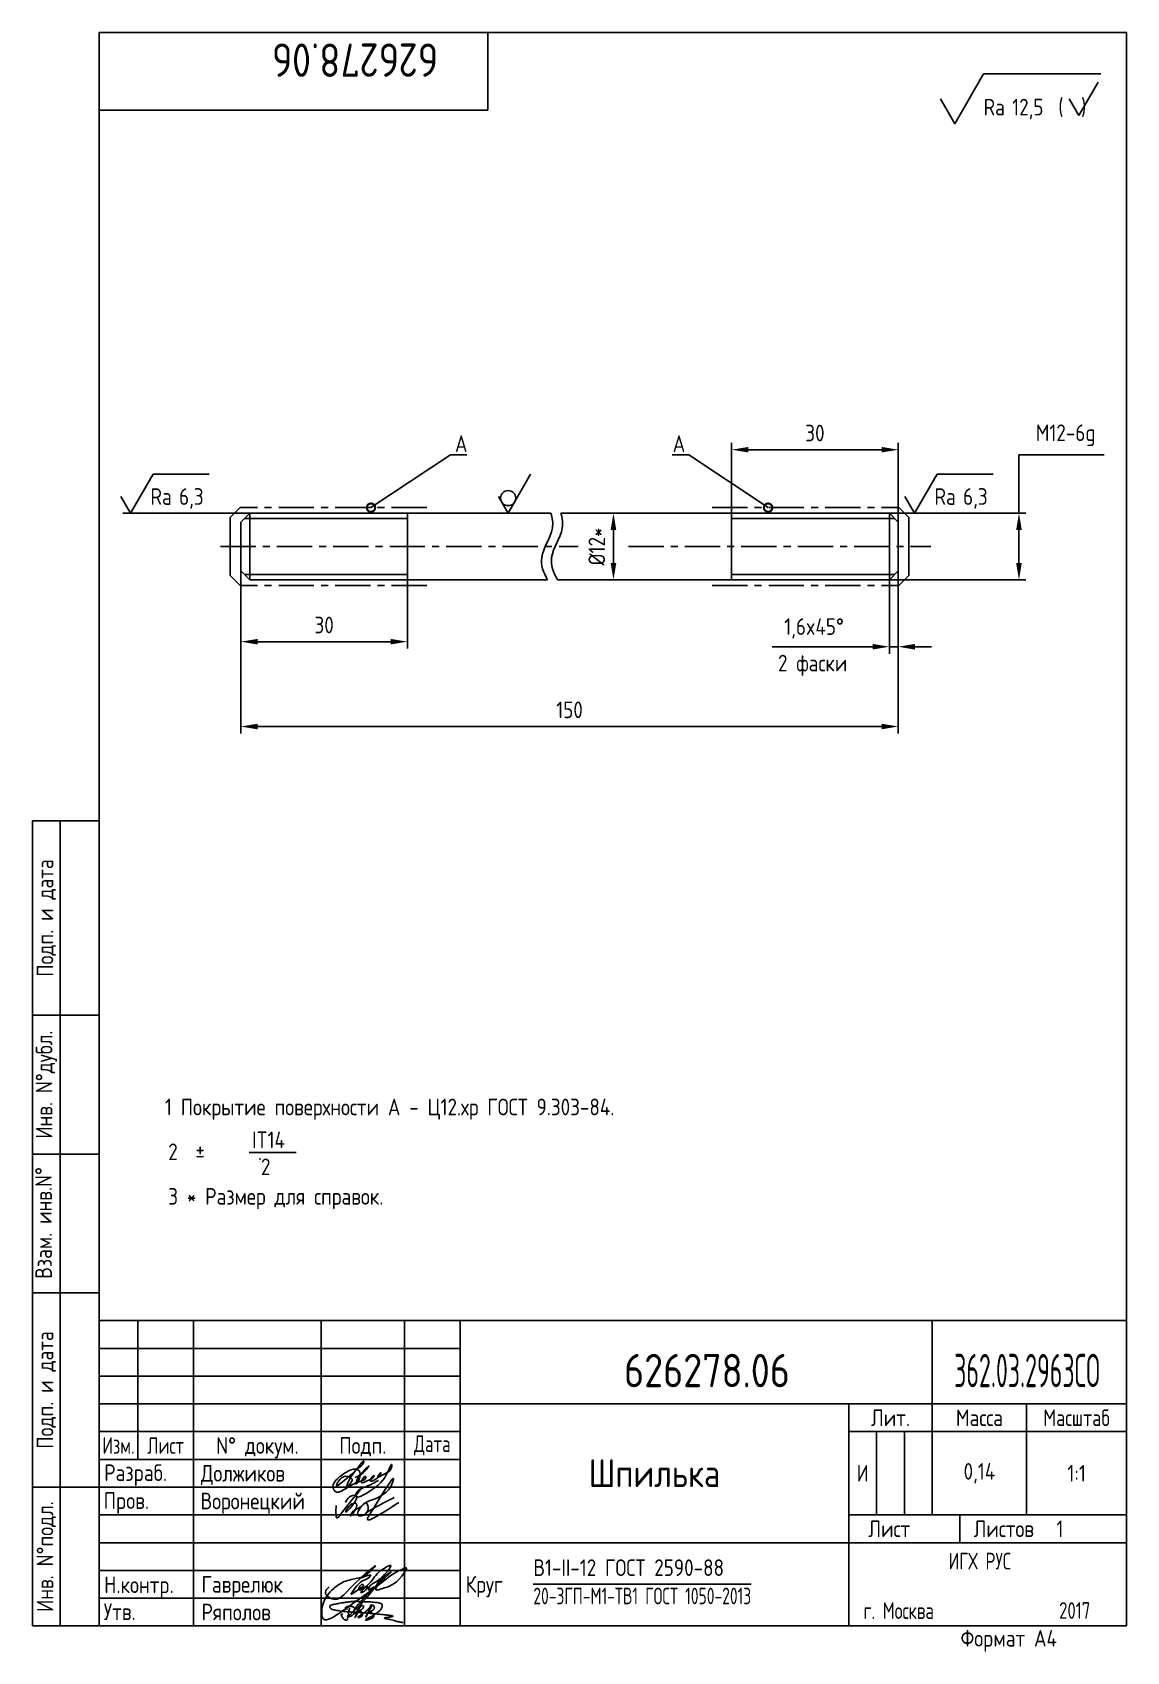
# Paper-space layout 'Layout1' of a CAD drawing. Header units: millimetres. Extents: x 423 to 620, y 70 to 361.
# The model-space entities are those that its viewports show. They can reach past a viewport. Long polylines and large blocks are cut down to what shows.
import ezdxf
from ezdxf.enums import TextEntityAlignment as Align

# ---------------------------------------------------------------- set-up
doc = ezdxf.new("R2010")
doc.units = ezdxf.units.MM
doc.header["$LTSCALE"] = 0.2
doc.linetypes.add('CENTER', pattern=[50.800000000000004, 31.75, -6.35, 6.35, -6.35])
doc.linetypes.add('HIDDEN', pattern=[9.524999999999999, 6.35, -3.175])
for name, color, linetype in [('Bord', 1, 'Continuous'), ('Cen', 5, 'CENTER'), ('Cont', 6, 'Continuous'), ('Dim', 7, 'Continuous'), ('Text', 3, 'Continuous'), ('Textb', 6, 'Continuous'), ('Vporti', 7, 'Continuous')]:
    doc.layers.add(name, color=color, linetype=linetype)
doc.layers.get('Vporti').off()
doc.styles.add('Style1', font='romans.shx', dxfattribs={"width": 0.8})
doc.dimstyles.new('Lin', dxfattribs={"dimtxt": 3, "dimasz": 3, "dimexe": 1.25, "dimexo": 0, "dimgap": 1.5, "dimtad": 1, "dimtxsty": 'Style1', "dimcen": 2.5, "dimclrt": 3, "dimadec": 0, "dimazin": 0, "dimtfac": 1, "dimtmove": 0, "dimatfit": 3, "dimldrblk": 'DOT', "dimfxl": 1, "dimarcsym": 0})
doc.dimstyles.new('Poz', dxfattribs={"dimtxt": 6, "dimasz": 3, "dimexe": 1.25, "dimexo": 0, "dimgap": 1.5, "dimtad": 2, "dimtoh": 1, "dimtxsty": 'Style1', "dimblk": 'DOTSMALL', "dimcen": 2.5, "dimclrt": 6, "dimadec": 0, "dimazin": 0, "dimtfac": 1, "dimtmove": 0, "dimatfit": 3, "dimldrblk": 'DOTSMALL', "dimfxl": 1, "dimarcsym": 0})

# ---------------------------------------------------------------- blocks, each defined once
blk = doc.blocks.new('A4')
at = {"layer": 'Bord'}
for p, q in [((20, 55), (85, 55)), ((20, 50), (85, 50)), ((20, 45), (85, 45)), ((160, 40), (160, 25)), ((165, 40), (165, 25)), ((20, 30), (85, 30)), ((20, 25), (85, 25)), ((20, 20), (85, 20)), ((20, 15), (85, 15)), ((20, 10), (85, 10))]:
    blk.add_line(p, q, dxfattribs=at)
at = {"layer": 'Cont'}
for p, q in [((204.9999999999999, 292), (20, 292)), ((20, 291.99999999999994), (20, 5)), ((90, 277.99999999999994), (90, 291.99999999999994)), ((204.99999999999977, 292), (205, 5)), ((20, 277.99999999999994), (90, 277.99999999999994)), ((8, 5), (8, 150)), ((8, 150), (20, 150)), ((13, 5), (13, 150)), ((8, 115), (20, 115)), ((20, 90), (8, 90)), ((20, 65), (8, 65)), ((205, 60), (20, 60)), ((20, 60), (205, 60)), ((27, 60), (27, 35)), ((37, 60), (37, 5)), ((60, 5), (60, 60)), ((75, 60), (75, 5)), ((85, 5), (85, 60)), ((170, 60), (170, 25)), ((85, 45), (205, 45)), ((155, 5), (155, 45)), ((187, 25), (187, 45)), ((20, 39.99999999999999), (85, 39.99999999999999)), ((205, 40), (155, 40)), ((85, 34.99999999999999), (20, 34.99999999999999)), ((20, 30), (8, 30)), ((155, 24.999999999999993), (205, 24.999999999999993)), ((175, 24.999999999999993), (175, 19.999999999999993)), ((205, 19.999999999999993), (85, 19.999999999999993)), ((20, 5), (8, 5)), ((205, 5), (20, 5))]:
    blk.add_line(p, q, dxfattribs=at)
at = {"layer": 'Text', "style": 'Style1', "width": 0.8}
for s, p in [('Подп. и дата', (10.5, 132.5)), ('Инв. N%%dдубл.', (10.5, 102.5)), ('Взам. инв.N%%d ', (9.998218334536972, 78.3795773123125)), ('Подп. и дата', (10.499999999999972, 47.5)), ('Инв. N%%dподл.', (10.499999999999972, 17.5))]:
    blk.add_text(s, height=3, rotation=90, dxfattribs=at).set_placement(p, align=Align.MIDDLE)
at = {"layer": 'Text', "style": 'Style1'}
for s, width, p in [('Лит.', 0.8, (162.5, 42.5)), ('Масса', 0.8, (178.5, 42.5)), ('Масштаб', 0.75, (196, 42.5)), ('Изм.', 0.7, (23.5, 37.49999999999999)), ('Лист', 0.7, (32, 37.49999999999999)), ('N%%d докум.', 0.8, (48.5, 37.5)), ('Подп.', 0.8, (67.5, 37.5)), ('Лист', 0.8, (162.27183976005585, 22.499999999999993)), ('Листов', 0.8, (182.89895634318407, 22.499999999999993))]:
    blk.add_text(s, height=3, dxfattribs=dict(at, width=width)).set_placement(p, align=Align.MIDDLE_CENTER)
at = {"layer": 'Text', "style": 'Style1', "width": 0.7}
for s, p in [('Дата', (80, 37.5)), ('ИГХ РУС', (178.57456404267487, 16.685325149145108))]:
    blk.add_text(s, height=3, dxfattribs=at).set_placement(p, align=Align.MIDDLE)
at = {"layer": 'Text', "style": 'Style1'}
for s, width, p in [('Разpаб.', 0.8, (20.91971765870153, 31.101855832076225)), ('Пpов.', 0.8, (20.835938510797405, 26.077635610142664)), ('Н.контp.', 0.8, (20.91971765870153, 10.921236633909956)), ('Утв.', 0.8, (20.835938510797405, 6.064490181786333)), ('г. Москва', 0.7, (157.63577938732783, 6.252224118072826)), ('Фоpмат А4', 0.8, (175.10848470088877, 1.2870372467283797))]:
    blk.add_text(s, height=3, dxfattribs=dict(at, width=width)).set_placement(p)
for tag, p, width in [('ФИО', (39.00000028469458, 30.999999936534323), 0.8), ('ФИО', (39.00000028469458, 25.999999936534323), 0.8), ('ГОСТ_СОРТАМЕНТА', (98.1878215711672, 13.999999936534323), 0.8), ('ФИО', (39.00000028469458, 10.999999936534323), 0.8), ('ФИО', (39.00000028469458, 5.999999936534323), 0.8), ('2017', (192.84863846176154, 6.2876293898809354), 0.7)]:
    blk.add_attdef(tag, p, '', height=3, dxfattribs=dict(at, width=width))
at = {"layer": 'Text', "style": 'Style1', "width": 0.8}
for tag, p in [('И', (157.4854669433364, 32.49999993653432)), ('700', (178.50000028469458, 32.49999993653432)), ('1:20', (196.00000028469458, 32.49999993653432))]:
    blk.add_attdef(tag, text='', height=3, dxfattribs=at).set_placement(p, align=Align.MIDDLE)
blk.add_attdef('Сборочный_чертеж', text='', height=3, dxfattribs=at).set_placement((120.00000028469458, 21.29999993653432), align=Align.CENTER)
for tag, p in [('1', (171.11987341606346, 22.499999936534323)), ('2', (193.00000028469458, 22.499999936534323))]:
    blk.add_attdef(tag, text='', height=3, dxfattribs=at).set_placement(p, align=Align.MIDDLE_CENTER)
blk.add_attdef('ЛИСТ', text='', height=3, dxfattribs=at).set_placement((85.98599249093127, 12.499999936534323), align=Align.MIDDLE_LEFT)
at = {"layer": 'Text', "style": 'Style1', "width": 0.7}
blk.add_attdef('%%OГОСТ_ТЕХ._ТРЕБОВАНИЙ', text='', height=3, dxfattribs=at).set_placement((98.1878215711672, 7.999999936534323), align=Align.BOTTOM_LEFT)
at = {"layer": 'Textb', "style": 'Style1', "width": 0.8}
blk.add_attdef('1234567', (81.00000028469458, 289.9999999365343), '', height=6, rotation=180, dxfattribs=at)
blk.add_attdef('1234567', (123.39856689234307, 47.99999993653432), '', height=6, dxfattribs=at)
for tag, height, p in [('123ХЯ', 6, (183.6230571087517, 47.99999993653432)), ('НАИМЕНОВАНИЕ', 5, (120.00000028469458, 29.999999936534323))]:
    blk.add_attdef(tag, text='', height=height, dxfattribs=at).set_placement(p, align=Align.CENTER)
blk = doc.blocks.new('A$C314368CF')
at = {"layer": 'Text'}
for q in [(7.180916270288719, 6.000000000000028), (1.9847638475868052, 3)]:
    blk.add_line((3.7168146551549626, 0), q, dxfattribs=at)
at = {"layer": 'Text', "style": 'Style1', "width": 0.8}
blk.add_text('(  )', height=3, dxfattribs=at).set_placement((0, 0))
blk = doc.blocks.new('sherISO_18')
at = {"layer": 'Cont'}
for p, q in [((-30.937165119613667, -16.460000000000008), (-25.741012696913856, -7.4599999999999795)), ((-25.741012696913856, -7.4599999999999795), (-4.667696534211984, -7.4599999999999795)), ((-30.937165119613667, -16.460000000000008), (-33.5352413309659, -11.960000000000008))]:
    blk.add_line(p, q, dxfattribs=at)
blk.add_blockref('A$C314368CF', (-12.30371886322655, -14.960000000000008))
at = {"layer": 'Textb', "style": 'Style1', "width": 0.8}
blk.add_text('Ra', height=3, dxfattribs=at).set_placement((-25.741012696913856, -14.960000000000008))
blk.add_attdef('12,5', (-20.59823555405677, -14.960000000000093), '', height=3, dxfattribs=at)
blk = doc.blocks.new('sherISO_03')
at = {"layer": 'Text'}
blk.add_line((4.0414499999999975, 7), (14.122218216474892, 7), dxfattribs=at)
blk.add_lwpolyline([(-1.7320500000000152, 3), (0, 0), (4.0414499999999975, 7)], dxfattribs=at)
at = {"layer": 'Text', "style": 'Style1', "width": 0.8}
blk.add_text('Ra', height=3, dxfattribs=at).set_placement((3.584307142857142, 1.5))
blk.add_attdef('6,3', (8.727084285714255, 1.4999999999999147), '', height=3, dxfattribs=at)
blk = doc.blocks.new('SHER03')
at = {"layer": 'Text'}
for q in [(4.041451884322669, 7), (-1.7320508075681573, 3)]:
    blk.add_line((0, 0), q, dxfattribs=at)
blk.add_circle((0.00233952137932647, 2.7130843407321663), 1.3530000000000655, dxfattribs=at)
blk = doc.blocks.new('*D16')
at = {"layer": 'Defpoints', "color": 0, "transparency": 16777216}
for p in [(30.935354355364495, 363.9788544284522), (32.53535435537151, 363.7318544284468), (30.935354355364495, 350.97996655340523)]:
    blk.add_point(p, dxfattribs=at)
at = {"layer": 'Dim', "color": 0, "lineweight": -2, "transparency": 16777216}
for p, q in [((30.935354355364495, 363.9788544284522), (30.935354355364495, 349.72996655340523)), ((32.53535435537151, 363.7318544284468), (32.53535435537151, 349.72996655340523)), ((27.935354355364495, 350.97996655340523), (9.82106864107878, 350.97996655340523)), ((32.53535435537151, 350.97996655340523), (30.935354355364495, 350.97996655340523)), ((35.53535435537151, 350.97996655340523), (38.53535435537151, 350.97996655340523))]:
    blk.add_line(p, q, dxfattribs=at)
at = {"layer": 'Dim', "color": 0, "transparency": 16777216}
for points in [[(27.935354355364495, 351.47996655340523), (27.935354355364495, 350.47996655340523), (30.935354355364495, 350.97996655340523)], [(35.53535435537151, 351.47996655340523), (35.53535435537151, 350.47996655340523), (32.53535435537151, 350.97996655340523)]]:
    blk.add_solid(points, dxfattribs=at)
at = {"layer": 'Dim', "color": 3, "transparency": 16777216, "insert": (17.37821149822164, 354.2656808391195), "char_height": 3, "attachment_point": 5, "style": 'Style1'}
blk.add_mtext('1,6x45%%d', dxfattribs=at)
blk = doc.blocks.new('_Dot')
at = {"color": 0, "linetype": 'ByBlock', "lineweight": -2}
blk.add_line((-0.5, 0), (-1, 0), dxfattribs=at)
at = {"color": 0, "linetype": 'ByBlock', "const_width": 0.5}
blk.add_lwpolyline([(-0.25, 0, 1), (0.25, 0, 1)], format="xyb", close=True, dxfattribs=at)
blk = doc.blocks.new('*D17')
at = {"layer": 'Defpoints', "color": 0, "transparency": 16777216}
for p in [(32.535354355371396, 386.4636563987814), (2.5353543553793543, 375.0318544284695), (32.535354355371396, 373.43185442845504)]:
    blk.add_point(p, dxfattribs=at)
at = {"layer": 'Dim', "color": 0, "lineweight": -2, "transparency": 16777216}
for p, q in [((2.5353543553793543, 375.0318544284695), (2.535354355379355, 387.7136563987814)), ((5.535354355379355, 386.4636563987814), (29.535354355371396, 386.4636563987814)), ((32.535354355371396, 373.43185442845504), (32.535354355371396, 387.7136563987814))]:
    blk.add_line(p, q, dxfattribs=at)
at = {"layer": 'Dim', "color": 0, "transparency": 16777216}
for points in [[(5.535354355379355, 386.9636563987814), (5.535354355379355, 385.9636563987814), (2.535354355379355, 386.4636563987814)], [(29.535354355371396, 386.9636563987814), (29.535354355371396, 385.9636563987814), (32.535354355371396, 386.4636563987814)]]:
    blk.add_solid(points, dxfattribs=at)
at = {"layer": 'Dim', "color": 3, "transparency": 16777216, "insert": (17.535354355375375, 389.4636563987814), "char_height": 3, "attachment_point": 5, "style": 'Style1'}
blk.add_mtext('30', dxfattribs=at)
blk = doc.blocks.new('*D18')
at = {"layer": 'Defpoints', "color": 0, "transparency": 16777216}
for p in [(30.035354355370643, 375.03085933107894), (54.26781289257997, 375.03085933107894), (30.47299347238917, 363.0318544284503)]:
    blk.add_point(p, dxfattribs=at)
at = {"layer": 'Dim', "color": 0, "lineweight": -2, "transparency": 16777216}
for p, q in [((54.26781289257997, 375.03085933107894), (54.26781289257997, 385.5626613014053)), ((54.26781289257997, 385.5626613014053), (69.5963843211514, 385.5626613014053)), ((30.035354355370643, 375.03085933107894), (55.51781289257997, 375.03085933107894)), ((54.26781289257996, 366.0318544284503), (54.26781289257997, 372.03085933107894)), ((30.47299347238917, 363.0318544284503), (55.51781289257996, 363.0318544284503))]:
    blk.add_line(p, q, dxfattribs=at)
at = {"layer": 'Dim', "color": 0, "transparency": 16777216}
for points in [[(53.76781289257997, 372.03085933107894), (54.76781289257997, 372.03085933107894), (54.26781289257997, 375.03085933107894)], [(53.76781289257996, 366.0318544284503), (54.76781289257996, 366.0318544284503), (54.26781289257996, 363.0318544284503)]]:
    blk.add_solid(points, dxfattribs=at)
at = {"layer": 'Dim', "color": 3, "transparency": 16777216, "insert": (62.68209860686562, 389.0626613014053), "char_height": 3, "attachment_point": 5, "style": 'Style1'}
blk.add_mtext('M12-6g', dxfattribs=at)
blk = doc.blocks.new('*D19')
at = {"layer": 'Defpoints', "color": 0, "transparency": 16777216}
for p in [(-85.8242835085712, 365.73471395696635), (32.53535435537151, 364.63185442844735), (-85.8242835085712, 336.6135229310599)]:
    blk.add_point(p, dxfattribs=at)
at = {"layer": 'Dim', "color": 0, "lineweight": -2, "transparency": 16777216}
for p, q in [((-85.8242835085712, 365.73471395696635), (-85.8242835085712, 335.3635229310599)), ((32.53535435537151, 364.63185442844735), (32.53535435537151, 335.3635229310599)), ((29.53535435537151, 336.6135229310599), (-82.8242835085712, 336.6135229310599))]:
    blk.add_line(p, q, dxfattribs=at)
at = {"layer": 'Dim', "color": 0, "transparency": 16777216}
for points in [[(-82.8242835085712, 337.1135229310599), (-82.8242835085712, 336.1135229310599), (-85.8242835085712, 336.6135229310599)], [(29.53535435537151, 337.1135229310599), (29.53535435537151, 336.1135229310599), (32.53535435537151, 336.6135229310599)]]:
    blk.add_solid(points, dxfattribs=at)
at = {"layer": 'Dim', "color": 3, "transparency": 16777216, "insert": (-26.644464576599844, 339.6135229310599), "char_height": 3, "attachment_point": 5, "style": 'Style1'}
blk.add_mtext('150', dxfattribs=at)
blk = doc.blocks.new('_DotSmall')
at = {"color": 0, "linetype": 'ByBlock', "const_width": 0.5}
blk.add_lwpolyline([(-0.0625, 0, 1), (0.0625, 0, 1)], format="xyb", close=True, dxfattribs=at)
blk = doc.blocks.new('*D29')
at = {"layer": 'Defpoints', "color": 0, "transparency": 16777216}
for p in [(-85.8242835085764, 365.53185442844), (-55.8242835085764, 363.03185442844), (-55.8242835085764, 351.8930636906537)]:
    blk.add_point(p, dxfattribs=at)
at = {"layer": 'Dim', "color": 0, "lineweight": -2, "transparency": 16777216}
for p, q in [((-85.8242835085764, 365.53185442844), (-85.8242835085764, 350.6430636906537)), ((-55.8242835085764, 363.03185442844), (-55.8242835085764, 350.6430636906537)), ((-82.8242835085764, 351.8930636906537), (-58.8242835085764, 351.8930636906537))]:
    blk.add_line(p, q, dxfattribs=at)
at = {"layer": 'Dim', "color": 0, "transparency": 16777216}
for points in [[(-82.8242835085764, 352.3930636906537), (-82.8242835085764, 351.3930636906537), (-85.8242835085764, 351.8930636906537)], [(-58.8242835085764, 352.3930636906537), (-58.8242835085764, 351.3930636906537), (-55.8242835085764, 351.8930636906537)]]:
    blk.add_solid(points, dxfattribs=at)
at = {"layer": 'Dim', "color": 3, "transparency": 16777216, "insert": (-70.8242835085764, 354.8930636906537), "char_height": 3, "attachment_point": 5, "style": 'Style1'}
blk.add_mtext('30', dxfattribs=at)
blk = doc.blocks.new('*D53')
at = {"layer": 'Defpoints', "color": 0, "transparency": 16777216}
for p in [(-18.73306607758468, 375.0318544284417), (-17.623246577136914, 375.0318544284417), (-17.62324657713759, 363.03185442844926)]:
    blk.add_point(p, dxfattribs=at)
at = {"layer": 'Dim', "color": 0, "lineweight": -2, "transparency": 16777216}
for p, q in [((-17.623246577136914, 375.0318544284417), (-19.98306607758468, 375.0318544284417)), ((-18.73306607758468, 366.03185442844926), (-18.73306607758468, 372.0318544284417)), ((-17.62324657713759, 363.03185442844926), (-19.98306607758468, 363.03185442844926))]:
    blk.add_line(p, q, dxfattribs=at)
at = {"layer": 'Dim', "color": 0, "transparency": 16777216}
for points in [[(-19.23306607758468, 372.0318544284417), (-18.23306607758468, 372.0318544284417), (-18.73306607758468, 375.0318544284417)], [(-19.23306607758468, 366.03185442844926), (-18.23306607758468, 366.03185442844926), (-18.73306607758468, 363.03185442844926)]]:
    blk.add_solid(points, dxfattribs=at)
at = {"layer": 'Dim', "color": 3, "transparency": 16777216, "insert": (-21.73306607758474, 369.0318544284455), "char_height": 3, "attachment_point": 5, "rotation": 90, "style": 'Style1'}
blk.add_mtext('%%c12*', dxfattribs=at)

msp = doc.modelspace()

# ---------------------------------------------------------------- linework, layer by layer
at = {"layer": 'Bord', "color": 1, "ltscale": 0.012}
for p, q in [((-55.8242835085789, 374.08485442842306), (-85.17128350857138, 374.08485442843676)), ((2.5353543553785585, 374.08485442843295), (31.882354355371376, 374.084854428455)), ((-55.824283508576514, 363.9788544284277), (-85.17128350856603, 363.9788544284342)), ((2.5353543553698046, 363.97885442844483), (31.882354355366374, 363.97885442845245))]:
    msp.add_line(p, q, dxfattribs=at)
for points, knots in [([(-29.9978335874304, 375.03185442844347), (-29.718590039031586, 374.1445268124548), (-29.33387442845831, 371.45548242757536), (-32.47968490057086, 367.42158193745115), (-31.365515611471693, 364.3566047855503), (-30.595434890762235, 363.03185442845364)], [3.7179433723237283, 3.7179433723237283, 3.7179433723237283, 3.7179433723237283, 6.5047995863014485, 12.179702267096399, 16.542287427227716, 16.542287427227716, 16.542287427227716, 16.542287427227716]), ([(-28.20881989909222, 375.0318544284427), (-27.92957635069357, 374.14452681245433), (-27.544860740120555, 371.45548242757513), (-30.69067121223285, 367.4215819374512), (-29.576501923133804, 364.3566047855504), (-28.806421202424424, 363.0318544284539)], [3.717943372324501, 3.717943372324501, 3.717943372324501, 3.717943372324501, 6.5047995863014485, 12.179702267096399, 16.542287427227464, 16.542287427227464, 16.542287427227464, 16.542287427227464])]:
    msp.add_open_spline(points, degree=3, knots=knots, dxfattribs=at)
at = {"layer": 'Cen', "color": 3}
for p, q in [((-87.74428350857137, 374.2271444681949), (-85.93957354832921, 376.03185442843136)), ((-87.74428350857129, 369.03185442844836), (-87.74428350857137, 374.22714446819504)), ((-52.34195324475354, 376.0318544284314), (-85.93957354832921, 376.03185442843136)), ((-0.9469759084361158, 376.0318544284314), (32.65064439513955, 376.03185442843136)), ((34.455354355381715, 374.2271444681949), (32.65064439513955, 376.03185442843136)), ((34.45535435538163, 369.03185442844836), (34.455354355381715, 374.22714446819504)), ((-87.74428350857129, 369.0318544284482), (-87.74428350857129, 363.8365643887015)), ((34.45535435538163, 369.0318544284482), (34.45535435538163, 363.8365643887015)), ((-87.74428350857129, 363.8365643887016), (-85.93957354832911, 362.03185442846524)), ((-52.341953244753434, 362.03185442846564), (-85.93957354832911, 362.03185442846524)), ((-0.9469759084362224, 362.03185442846564), (32.65064439513945, 362.03185442846524)), ((34.45535435538163, 363.8365643887016), (32.65064439513945, 362.03185442846524))]:
    msp.add_line(p, q, dxfattribs=at)
at = {"layer": 'Cen'}
for p, q in [((-89.5024715853001, 369.0318544284483), (-25.076069547489283, 369.03185442844836)), ((-16.041906868695946, 369.03185442844836), (38.37840415818699, 369.0318544284484))]:
    msp.add_line(p, q, dxfattribs=at)
at = {"layer": 'Cont'}
for p, q in [((-85.8242835085714, 373.43185442843674), (-84.22428350857172, 375.03185442843136)), ((-85.82428350857117, 364.6318544284291), (-85.8242835085714, 373.43185442843674)), ((-84.22428350857172, 375.03185442843136), (-55.82428350857913, 375.03185442845466)), ((-84.22428350856376, 363.0318544284319), (-84.22428350857172, 375.03185442843136)), ((-60.824283508569806, 375.031854428455), (-45.306162807703686, 375.031854428445)), ((-55.8242835085764, 363.03185442848905), (-55.82428350857913, 375.0318544284782)), ((-46.320762207167036, 375.0318544284475), (-45.306162807703686, 375.031854428445)), ((-45.306162807703686, 375.031854428445), (-29.99783358743061, 375.03185442844415)), ((-28.20881989909207, 375.0318544284423), (-7.98276634548597, 375.03185442844114)), ((-7.982766345488585, 375.0318544284437), (7.535354355385152, 375.0318544284414)), ((-7.98276634548597, 375.03185442844114), (-6.968166946022734, 375.03185442844375)), ((30.9353543553691, 375.03185442844705), (2.5353543553793543, 375.0318544284695)), ((2.5353543553690088, 363.03185442845216), (2.5353543553792406, 375.0318544284439)), ((32.535354355371396, 373.43185442845504), (30.9353543553691, 375.03185442844705)), ((30.935354355364098, 363.0318544284501), (30.9353543553691, 375.03185442844705)), ((32.53535435537151, 364.63185442844735), (32.535354355371396, 373.43185442845504)), ((-84.22428350856376, 363.0318544284319), (-85.82428350857117, 364.6318544284291)), ((30.935354355364098, 363.0318544284501), (32.53535435537151, 364.63185442844735)), ((-55.8242835085764, 363.03185442843994), (-84.22428350856376, 363.0318544284319)), ((-60.82428350856435, 363.03185442844267), (-45.30616280769834, 363.0318544284481)), ((-46.32076220716158, 363.0318544284455), (-45.306162807698456, 363.03185442844295)), ((-45.30616280769834, 363.0318544284481), (-30.595434890767805, 363.0318544284484)), ((-28.80642120243014, 363.03185442844904), (-7.9827663454909725, 363.03185442844944)), ((-7.9827663454909725, 363.03185442844944), (7.535354355364689, 363.0318544284497)), ((-7.9827663454909725, 363.03185442844944), (-6.9681669460276225, 363.0318544284468)), ((2.5353543553690088, 363.0318544284574), (30.935354355364098, 363.0318544284501))]:
    msp.add_line(p, q, dxfattribs=at)
at = {"layer": 'Defpoints', "linetype": 'HIDDEN'}
for p, q in [((-55.8242835085689, 374.0848544284965), (-60.82428350856719, 374.0848544285067)), ((-55.8242835085739, 363.9788544284991), (-60.82428350857731, 363.9788544285042))]:
    msp.add_line(p, q, dxfattribs=at)
at = {"layer": 'Dim'}
for p, q in [((-48.10720778929556, 385.5271192024874), (-45.110453916605934, 385.5271192024874)), ((-5.181721363894496, 385.52711920248885), (-8.17847523658412, 385.52711920248873)), ((-84.22428350857172, 375.03185442843136), (-107.04607525632457, 375.03185442843136))]:
    msp.add_line(p, q, dxfattribs=at)

# ---------------------------------------------------------------- block references
at = {"layer": 'Vporti'}
for p in [(-105.67245149876203, 375.03185442843136), (35.48114144474542, 375.03085933107894)]:
    msp.add_blockref('sherISO_03', p, dxfattribs=at).add_auto_attribs({'6,3': '6,3'})
msp.add_blockref('SHER03', (-37.69757192883117, 375.03185442843136), dxfattribs=at)

# ---------------------------------------------------------------- texts
at = {"layer": 'Text', "style": 'Style1', "width": 0.8}
for s, p in [('A', (-47.27431401407217, 386.0562995491034)), ('A', (-8.071757996260764, 386.0562995491048)), ('2 фаски', (10.889803072433551, 346.53129202829916))]:
    msp.add_text(s, height=3, dxfattribs=at).set_placement(p)

# ---------------------------------------------------------------- dimensions: what is measured, and where the dimension line sits
at = {"layer": 'Dim'}
for base, p1, p2, picture, middle in [((32.535354355371396, 386.4636563987814), (2.5353543553793543, 375.0318544284695), (32.535354355371396, 373.43185442845504), '*D17', (17.535354355375375, 389.4636563987814)), ((-55.8242835085764, 351.8930636906537), (-85.8242835085764, 365.53185442844), (-55.8242835085764, 363.03185442844), '*D29', (-70.8242835085764, 354.8930636906537))]:
    dim = msp.add_linear_dim(base=base, p1=p1, p2=p2, dimstyle='Lin', dxfattribs=at)
    dim.commit()
    dim.dimension.update_dxf_attribs({"geometry": picture, "text_midpoint": middle})
dim = msp.add_linear_dim(base=(54.26781289257997, 375.03085933107894), p1=(30.47299347238917, 363.0318544284503), p2=(30.035354355370643, 375.03085933107894), angle=90, text='M<>-6g', dimstyle='Lin', override={"dimtoh": 1}, dxfattribs=at)
dim.commit()
dim.dimension.update_dxf_attribs({"geometry": '*D18', "text_midpoint": (62.68209860686562, 385.5626613014053), "dimtype": 160})
dim = msp.add_linear_dim(base=(-18.73306607758468, 375.0318544284417), p1=(-17.62324657713759, 363.03185442844926), p2=(-17.623246577136914, 375.0318544284417), angle=90.00000000000112, text='%%c<>*', dimstyle='Lin', override={"dimtoh": 1}, dxfattribs=at)
dim.commit()
dim.dimension.update_dxf_attribs({"geometry": '*D53', "text_midpoint": (-21.73306607758474, 369.0318544284455)})
for base, p1, p2, text, picture, middle in [((-85.8242835085712, 336.6135229310599), (32.53535435537151, 364.63185442844735), (-85.8242835085712, 365.73471395696635), '150', '*D19', (-26.644464576599844, 339.6135229310599)), ((30.935354355364495, 350.97996655340523), (32.53535435537151, 363.7318544284468), (30.935354355364495, 363.9788544284522), '<>x45%%d', '*D16', (17.37821149822164, 354.2656808391195))]:
    dim = msp.add_linear_dim(base=base, p1=p1, p2=p2, text=text, dimstyle='Lin', dxfattribs=at)
    dim.commit()
    dim.dimension.update_dxf_attribs({"geometry": picture, "text_midpoint": middle})

# ---------------------------------------------------------------- leaders
for points in [[(-62.39462930132686, 376.03185442843136), (-48.10720778929556, 385.5271192024874)], [(9.10570014813716, 376.03185442843335), (-5.181721363894496, 385.52711920248885)]]:
    msp.add_leader(points, dimstyle='Poz', dxfattribs=at)

psp = doc.layouts.get("Layout1")

# ---------------------------------------------------------------- linework, layer by layer
at = {"layer": 'Cont'}
psp.add_line((619.7334295544019, 361.1372505003356), (619.7334295544022, 74.1372505003356), dxfattribs=at)
at = {"layer": 'Text'}
psp.add_line((461.75588388211963, 159.38757259314193), (470.2360691148242, 159.38757259314193), dxfattribs=at)
for points, knots in [([(485.04168696281255, 100.34818328548593), (484.2812511524021, 99.92902680318988), (482.9670051454598, 99.20460703547245), (481.0930998623885, 98.61961333708669), (480.7702265715812, 96.68885235548127), (485.69844845927906, 99.79124586183178), (486.02743028113446, 100.39962086190906), (487.43882141733474, 103.4264646164307), (487.40629972135247, 101.98993041996059), (486.52990646535335, 101.8650272143635), (484.33808567935796, 100.39015914902888), (485.6515663405478, 102.14454112607174), (485.1185288680452, 100.62898128062947), (482.5946639835367, 99.52111180978919), (484.48296308173985, 101.69368892481992), (483.93875356805125, 100.4917994643709), (483.2115205993204, 100.52182179658263), (481.34470450384543, 99.27990228987377), (482.6845309350346, 101.5434107320576), (482.80222470896103, 100.44769627762705), (480.89680088629217, 100.0066507736962), (479.6244172092708, 99.17360802946017), (477.479058955135, 97.82140079606842), (476.43074199314515, 99.5554206648512), (477.9354100604375, 100.97231543331408), (479.3428766743863, 101.93618321728614), (480.6219728624184, 102.57279393675722), (481.5844319341948, 102.15951796034835), (481.9947882554863, 101.16900984672364), (480.693323555632, 98.85637087452679), (481.3916462648258, 101.14079352882388), (481.9966289137267, 101.59287121036971), (483.6434482577919, 103.40679924685375), (482.65245671035734, 101.9541247640945), (481.9231572079482, 101.41384555269396), (481.1204451679838, 101.01787781997058), (480.87341969206454, 100.8960232659651)], [0, 0, 0, 0, 2.7037430754075826, 4.672825098458283, 5.027990463376289, 7.955933135333359, 13.437489396360224, 13.88318799673043, 14.189440725856187, 16.413959215590634, 17.47851348445385, 18.479639935691946, 18.959294383821888, 20.91084110273943, 22.003090646426706, 22.470554080338076, 23.533770678708294, 24.71074801291668, 26.01626007010185, 26.201331147901097, 27.488187165111732, 30.382064833566623, 32.25878384876752, 33.06972359331036, 35.43990244892818, 37.010786861322984, 38.612860891531795, 39.321089955454326, 39.81886509515584, 41.831440012695765, 42.78211328333295, 44.494960710718935, 45.867914219960966, 46.4672449200855, 48.29062178598978, 49.10118761072669, 49.10118761072669, 49.10118761072669, 49.10118761072669]), ([(479.39379309911794, 99.56508586813706), (479.8122422775175, 100.48309309115692), (480.3506144395135, 101.66419120031202), (482.61707619211927, 104.23185186603575), (482.168282740048, 103.06567371254386), (480.6624570328318, 102.03684624620747), (476.4579237937104, 97.92591787226536), (478.108100060422, 100.66993119155941), (479.0883253208138, 101.35399396619974), (480.64912077002555, 100.66210465658077), (480.01327826644496, 99.85506047094107), (479.49297509223925, 99.16652867577142), (479.3292918120625, 99.43334765731544), (479.3704072011167, 99.51732222648285), (479.39379309911794, 99.56508586813706)], [0, 0, 0, 0, 4.06261679278752, 5.226918581749933, 5.8002910749497465, 6.663227249634645, 11.77443095441026, 12.938639001685042, 14.113509906217038, 15.354080625509924, 16.39613293724649, 16.91857604319707, 17.032510401728462, 17.182794314534007, 17.182794314534007, 17.182794314534007, 17.182794314534007]), ([(479.12402115138343, 96.37490539420241), (479.2834748095791, 96.75364753259908), (479.59883419252776, 97.50270458411451), (482.102054675339, 98.05959734279719), (480.29624784876285, 95.61174561652496), (478.77868143026063, 94.2779488679221), (479.82946264888574, 96.27345965455842), (481.97327314217534, 96.34561091607621), (479.5033372429888, 93.04607202264846), (480.5625913454338, 95.2554334213281), (481.73053630176184, 95.15297803439651), (482.7015844393848, 96.65419852645968), (483.5419051832123, 95.27749579748134), (482.70516162315937, 93.9413566412266), (480.6730674170137, 93.9373350727746), (482.2539224022412, 96.34108806582873), (484.66093040564226, 97.00976517335943), (487.02900425600467, 98.29538589616458), (488.52212785370057, 102.72582354686644), (484.74006223189656, 96.19415255749097), (482.0750984257291, 92.05235138801872), (485.54349746540254, 94.32013793742595), (488.6861007565715, 96.37490539420241)], [0, 0, 0, 0, 1.2133532122822097, 2.399708634181657, 5.497648108631922, 5.86131724698468, 7.611627111151111, 8.43806009469808, 10.837371386860127, 11.583123078408143, 13.461300574551785, 14.534506442614802, 15.162085733611459, 17.217847827824198, 17.944716526805138, 20.12377451418775, 21.948027002621608, 26.460706627751197, 27.14471817911458, 34.52242950372036, 35.15946751781183, 41.30429220896465, 41.30429220896465, 41.30429220896465, 41.30429220896465]), ([(477.43589282213566, 95.81687023791756), (477.3929603338577, 95.36586010100092), (477.3299128172557, 94.70353955459578), (477.4846849784693, 93.16234372306656), (478.8197661245143, 95.06329071586947), (479.9506549408544, 96.49151743847912), (481.33058501816305, 98.10261397307285), (482.1366147281226, 99.04367011341606)], [0, 0, 0, 0, 1.5239473081327288, 2.2379577113621436, 3.3518362326643847, 5.856422655588249, 9.37405599909597, 9.37405599909597, 9.37405599909597, 9.37405599909597]), ([(487.8634475248639, 97.26667490422574), (487.0942653860302, 96.8758282895256), (485.378371427488, 96.00392641996635), (483.70749030380006, 95.04843069038718), (482.78561345864387, 94.52125411495228)], [0, 0, 0, 0, 2.587978407574596, 5.773270452078776, 5.773270452078776, 5.773270452078776, 5.773270452078776]), ([(476.1748624037415, 81.18761641469257), (475.83842141166417, 80.87858494907552), (474.95800873209487, 80.06989865007475), (477.3471350582074, 78.2096647455856), (480.47946729396386, 81.46752627919892), (481.97389506598415, 83.08370387315787), (484.86223094650734, 85.30074898717511), (482.9624703670305, 83.2223231436829), (481.5516970083844, 82.69967396289833), (478.8553428102625, 82.31592926225125), (476.5521613551283, 80.6539100675563), (474.8193807959937, 78.61077199342256), (474.6720874812561, 74.0919088883747), (480.8281501793788, 78.46456721239397), (484.58009227941324, 81.06864757694963), (487.8625030608864, 83.77311265037028), (490.53622479896336, 84.90185263008804), (488.2127976551139, 81.56793741193256), (486.9228335716917, 81.25570750647157), (483.6112353684283, 80.19213016194317), (485.8783807259454, 82.62640310621143), (487.94843734624203, 84.34185902148624), (485.2571295324163, 82.53539596004492), (484.15289675643373, 80.43567184683754), (479.3698395800267, 75.30876332054044), (481.9718940426891, 78.79091822653965), (485.08774149031535, 82.01301971655319), (482.95430233910463, 80.20932154045872), (483.5067865088322, 81.53803078262597), (484.66828245765754, 82.06718240982254), (485.85142731991414, 82.9226741014013), (488.111875481777, 85.77077881736692), (484.4894611942476, 83.66171418910352), (484.19281099505395, 82.3554161935075), (481.1496368795463, 79.75608046311073), (482.76749967963275, 80.44742230628793), (483.3700154916147, 81.67272723312077), (482.31144111397657, 80.89155789060028), (481.0099663412724, 80.36309292179861), (482.06544921577074, 82.01087893792156), (482.4215178558429, 81.29286131236664), (481.35039311146903, 80.83431022203575), (479.54616424127323, 79.07856282188467), (481.03671619914735, 81.31728361134772), (481.95061149326443, 82.27545606167898), (483.1077115431522, 82.59434701754577), (484.06224876591966, 83.6269078509789), (482.8136995432191, 83.14482802629298), (481.773992479953, 82.74338466333131)], [0, 0, 0, 0, 1.1799403069676713, 3.087716514492237, 5.863102713609587, 12.33832823635598, 12.854095549150804, 14.088578398038154, 16.834551487520883, 19.302558337035975, 21.570562050933, 25.210017557070792, 27.650955705782508, 31.34829111386506, 40.12986293063754, 44.56274831619059, 45.22391718249612, 46.97940137772146, 51.21465491741048, 52.09928815956851, 55.32311117906865, 56.227800923765344, 58.47186525306811, 60.028125618629716, 65.75291094457576, 68.46622297407495, 71.03852493957525, 71.93492184044175, 72.78022870334306, 73.49580745412045, 76.0281515244532, 77.9993463705804, 80.11892024225028, 83.19540005674097, 85.33444818474003, 86.27087762155945, 87.06046573686112, 88.11021248392987, 88.80331362429249, 89.98988926982572, 90.19756736829235, 90.70697422283291, 92.88458742118125, 94.19917027690087, 96.05574201954546, 97.37578284296039, 97.75389890944793, 99.63632507342982, 99.63632507342982, 99.63632507342982, 99.63632507342982]), ([(479.4773590450003, 77.12268534302285), (479.4281540921681, 77.13880883641322), (479.3416643433177, 77.16713576759983), (479.24148641122895, 77.25438263231158), (479.1580417669274, 77.33027585165426), (479.0913139242988, 77.44391085932759), (479.17747598649595, 77.52993422622849), (479.289164328057, 77.59533832879106), (479.45983222129564, 77.64281433456048), (479.6670655996126, 77.68197655935293), (479.90197478847256, 77.70845940507488), (480.12420158151065, 77.67957228682513), (480.35261992192375, 77.6292557999765), (480.5569102820778, 77.53784098870256), (480.75014411082174, 77.39040294200207), (480.7633368667224, 77.17345821326685), (480.68044163677337, 77.01989595201081), (480.5851945899301, 76.85772055097192), (480.4770983559079, 76.6980182463456), (480.33446760257084, 76.53262915221245), (480.19869012455547, 76.37664453230406), (480.0493787007375, 76.28031443415645), (479.9329156573011, 76.18094823788998), (479.79837014620966, 76.11293755989948), (479.6563665526333, 76.06011476903197), (479.54477226300554, 76.00154717037219), (479.46577068165584, 75.96848506092705), (479.4203100235502, 75.90315008702385), (479.49303876004274, 75.8548893878801), (479.56978838580375, 75.84481059636117), (479.70370336781644, 75.82616912246435), (479.8541471671567, 75.82860888749806), (480.0252684583468, 75.87943267871512), (480.22770900324474, 75.94832005417015), (480.40774535632147, 76.09376582232431), (480.5674553308987, 76.2698406854938), (480.7421512377713, 76.40387747412755), (480.89126050838263, 76.56678881509454), (481.0397552751783, 76.68525934835378), (481.1462094542894, 76.79399821741467), (481.23241621364645, 76.89380296811919), (481.368856026964, 77.04253900361766), (481.4945661245157, 77.28411982504565), (481.5886226932794, 77.43713381423294), (481.65489721354555, 77.7172633910504), (481.5332374022763, 77.41522792246009), (481.5013957242488, 77.19732669781362), (481.3419927692198, 76.84753404607878), (481.2581729721337, 76.567443589485), (481.16764167474724, 76.32653935909886), (481.0492450405977, 76.0630106421568), (480.96890433935965, 75.87555643029523), (480.7648052030263, 75.53158182468192), (480.9257369889151, 75.92349931691842), (481.0166570599008, 76.20333869216032), (481.1863525220284, 76.49351422647325), (481.30938915112574, 76.75798450864386), (481.38274749664663, 76.94931455505672), (481.4889112186614, 77.15378040374226), (481.6259021341916, 77.33285002592127), (481.70365649544226, 77.50494773479622), (481.82426590685077, 77.64063039654508), (481.9582137247853, 77.7928006010086), (482.14960161081314, 77.85547157670521), (482.3214829341505, 77.7842884215749), (482.3810090392462, 77.62670516248797), (482.33149927584077, 77.45503275621274), (482.2036247164125, 77.26832572996204), (482.00708989333606, 77.1251245381427), (481.8514151618331, 76.98162802759884), (481.69984940093843, 76.92182981792313), (481.6161238239721, 76.88017601748106), (481.4280669511594, 76.84437959828377), (481.65371819707616, 76.82458784451586), (481.77963330211816, 76.75828420824628), (481.9485685941988, 76.6858343293757), (482.0578607999672, 76.55170541096406), (482.1532621498558, 76.42766179788562), (482.18923606798694, 76.29580812449828), (482.1929076849447, 76.12340955614548), (482.1065964053012, 75.95523603300707), (481.9303531641371, 75.81583867302099), (481.7170311338789, 75.6984042120625), (481.531486408873, 75.61762641171104), (481.3246923305748, 75.67909873601185), (481.4334623125311, 75.85744885833273), (481.5866676414626, 75.91898133192574), (481.74858707605165, 76.02683577863448), (481.91124277078677, 76.11752405244144), (482.04326794003384, 76.21536550134783), (482.16392370657445, 76.29005878407193), (482.25376187332154, 76.36585467629322), (482.3507510506618, 76.44091805742791), (482.4567040802767, 76.52848143851142), (482.5839328545472, 76.62813358781004), (482.76578707707597, 76.77510662121553), (482.95610509907056, 76.94325987741514), (483.13525033204286, 77.1269841903682), (483.28727196933244, 77.24958220867425), (483.418626027576, 77.36564364384117), (483.506192757862, 77.4973869076382), (483.6263784261889, 77.59937954795379), (483.7211261710743, 77.72815834276895), (483.78140089494843, 77.83605124081129), (483.7885748597614, 78.02656266484087), (483.64641670051685, 77.8402758017486), (483.58326128829617, 77.69335773307012), (483.4881578945394, 77.44569282273056), (483.39932908423145, 77.21301392609655), (483.30069999981816, 76.97585666538922), (483.230476348174, 76.73659949278887), (483.1305021171997, 76.53820454920977), (483.03199251729126, 76.30807333492749), (482.9722190832499, 76.09532347999797), (482.90825557389536, 75.89778246343641), (482.86262248944416, 75.78804787031773), (482.6954040894888, 75.74341560170215), (482.9245500915452, 76.09001304957883), (483.05319872829784, 76.2952618213057), (483.2316212347319, 76.62348553673107), (483.35735974511067, 76.84002680892013), (483.48430325405866, 77.07351631735794), (483.638517487032, 77.35862803778716), (483.77016573074496, 77.64872294109031), (483.90859893675395, 77.82252044075854), (484.09057373511666, 77.93534194700649), (484.25612818805587, 77.7647557132378), (484.30145380752055, 77.56776924601036), (484.29749868600595, 77.38016112062991), (484.245923207921, 77.21152245363504), (484.1304417970548, 77.0836720962327), (483.9895188836822, 76.97319406264293), (483.8315172012185, 76.86641058142868), (483.6776964401347, 76.78788499592612), (483.5135184512187, 76.74964077141271), (483.4088593522245, 76.72556630036766), (483.18931534749845, 76.732527251525), (483.37385428403866, 76.697782390101), (483.45786439173423, 76.65801288249362), (483.57629201521695, 76.6333510856291), (483.6964004945688, 76.5915512608788), (483.8219809891908, 76.56582944815445), (483.92719027844805, 76.4797192108242), (484.00150056746537, 76.37837774773283), (484.0882490493688, 76.26930897381591), (484.13684354797886, 76.1469912483542), (484.1726186761239, 76.015199958557), (484.1870143969163, 75.88348972967435), (484.15903983037185, 75.74422869990356), (484.0545042691329, 75.63435175933795), (483.9006187521128, 75.5258818952259), (483.7080134340954, 75.4836100869654), (483.4923492422006, 75.41180366258027), (483.276669660501, 75.30913808275294), (483.01613533596367, 75.23945494957566), (482.86884192158607, 75.19426154614419), (482.7253736959104, 75.1763196480159), (482.82653068727177, 75.33397298472305), (482.91731567029564, 75.39805574335806), (483.118672169594, 75.5398867722694), (483.3622507681821, 75.64179747852475), (483.6376416527852, 75.79646907935518), (483.84959734433824, 75.91547001642937), (484.007852146618, 75.9906751874938), (484.14836734984755, 76.0801817161905), (484.29467619373173, 76.18712177234535), (484.5177491620098, 76.33305700987387), (484.7802318796898, 76.5143635147326), (485.0481677534214, 76.7016404210883), (485.27044825240824, 76.87583982850396), (485.39900314406236, 77.0485064497689), (485.53086782364204, 77.19885170871699), (485.59887617452534, 77.35857392888852), (485.6765816614608, 77.4948304194989), (485.7210236356459, 77.67261181093978), (485.757357401588, 77.88559145647153), (485.50914859080893, 78.23855174556313), (484.97797128638393, 78.34635278723414), (484.3903656004824, 78.3864720306074), (483.8734353660526, 78.4175545380476), (483.3644613233429, 78.4916628243865), (482.876931437826, 78.50999350433526), (482.39864033584155, 78.49652451030114), (481.9730174356872, 78.53570908875943), (481.5880263546645, 78.5342174656412), (481.26796057369563, 78.56902255904008), (480.94971507131334, 78.58354761922992), (480.6152680979246, 78.57084706325904), (480.27026257672964, 78.54378744192903), (479.9091854110352, 78.49158596418351), (479.52500308990886, 78.42996780276701), (479.15900385222534, 78.41364280803151), (478.8289213586089, 78.36928535612046), (478.4860228386842, 78.2752719199471), (478.0853446313782, 78.29050127720237), (477.68153132929706, 78.127496315633), (477.267705722016, 78.10615305604101), (476.88042787324014, 77.99348972995364), (476.5492391966373, 77.95027978505323), (476.3292859424302, 77.81217245324468), (476.2773620111252, 77.58121892803389), (476.3264234398178, 77.35326009590209), (476.56774194864494, 77.1390717853959), (476.89306151029865, 77.08772052615883), (477.3036033406808, 76.95280942908653), (477.7823090957552, 76.90266689721572), (478.2376495517044, 76.80740988131879), (478.6538177111728, 76.7717631762452), (479.02648901107284, 76.76858610504293), (479.4183954724204, 76.69383568869665), (479.98049184224857, 76.69190503546636), (480.55338397765286, 76.58456362818487), (481.21790467086396, 76.62143204991096), (481.8297631753246, 76.51270129510118), (482.4381414597343, 76.47188790853468), (483.02929033596496, 76.46306810201233), (483.6231429038427, 76.37969508247896), (484.29598231144655, 76.3069487252367), (484.93896661873214, 76.29425233958779), (485.4626526421762, 76.2181595013142), (485.9156437833758, 76.18013460531876), (486.33674311945464, 76.15378780470516), (486.71767153165183, 76.07935236634235), (487.0292266774794, 76.04186497479941), (487.30965345236484, 75.99543285532589), (487.48377457763877, 75.98400866921753), (487.72455201770157, 75.89207351702309), (487.48364311392857, 75.81938025788813), (487.31580699091444, 75.78140110044109), (487.0119107407481, 75.73578043898752), (486.67761874136966, 75.67831616846607), (486.4011307612137, 75.66577334328954), (485.95296990100627, 75.50127533735925), (486.52270647011056, 75.42847673324283), (486.8464479685682, 75.34529655300587), (487.38019118995317, 75.22555666448531), (487.91501541965073, 75.10885213901352), (488.4750586736561, 74.90651859066423), (488.9480894641547, 74.83897416712351), (489.2791493017729, 74.78599351699052), (489.415143982502, 74.76574466680795), (489.48441817472656, 74.75542634915774)], [0, 0, 0, 0, 0.15386604486932096, 0.2704412087003195, 0.38886706286958694, 0.5105329195386329, 0.5921562054894128, 0.713330304765125, 0.9084197598521383, 1.1134396393215096, 1.3492538660238158, 1.6124596207145327, 1.7822190777081695, 2.0472485627500365, 2.291879376149624, 2.4515281359980046, 2.6510806472468373, 2.8061577867449925, 3.0179790118788494, 3.227348161401968, 3.462381312682292, 3.633009469929797, 3.757660012396921, 3.9205157746305317, 4.080795589063218, 4.214528687302701, 4.2917857731419895, 4.3499692075868825, 4.397593677820712, 4.508220111015374, 4.594826008442023, 4.7992441531660175, 4.95439170493788, 5.128467890869553, 5.437537296016775, 5.632649389709693, 5.842485198783454, 6.094987483059071, 6.293219470405294, 6.41095924771448, 6.5511920070648415, 6.687807659937898, 7.022146740249976, 7.294342018164315, 7.425356118381294, 7.520789500592593, 7.946481488359777, 8.313050767558408, 8.598329636429224, 8.833694757370456, 9.090496343694626, 9.427695062544698, 9.601191091130259, 9.883219386597451, 10.093306452974469, 10.673942971344305, 10.79877579157112, 10.97462772892379, 11.287247263515516, 11.48618448232468, 11.648652122766618, 11.848902342376672, 12.027194021277547, 12.253479523861047, 12.40058983843536, 12.537783387708636, 12.716293023271323, 12.915230258781603, 13.208551325020974, 13.438488786662546, 13.54966846574725, 13.677790101778871, 13.77126979663055, 13.930000748340591, 14.029091001139049, 14.272111793569257, 14.434835546990836, 14.547083772245525, 14.739051368086532, 14.830983478526745, 15.061240624707034, 15.268921956927107, 15.500488517300399, 15.78897866213769, 15.879567619683822, 16.024283483362492, 16.22185374667787, 16.418714180232495, 16.593101768991215, 16.783247214432908, 16.910180185534053, 17.018213243980103, 17.13526282923262, 17.278205363256674, 17.430482383880236, 17.62008710411224, 17.979625854622828, 18.191789422130917, 18.3887156246502, 18.565718066169175, 18.714854369801426, 18.857928680499942, 19.03997421278771, 19.17137497200078, 19.283033624588295, 19.4000850841644, 19.61805775892085, 19.882244776940524, 20.150781287778067, 20.377854345208817, 20.649531665902398, 20.897229505251104, 21.042542513603323, 21.40016049744609, 21.55781731105638, 21.66714521098789, 21.752780533251997, 21.92625564590977, 22.41229673809362, 22.8131450639542, 22.961411523905355, 23.171289225399377, 23.607256716047562, 23.94042808027684, 24.11000737790974, 24.291214260350614, 24.480839910834884, 24.697609167576196, 24.904077825516552, 25.0342454428882, 25.21801828700289, 25.407650786942202, 25.573472988372828, 25.78744688501602, 25.930291805522327, 26.05131598160761, 26.188460468405022, 26.285311624248216, 26.406798816083313, 26.524250347657098, 26.630463144598114, 26.793722135442444, 26.898605762448334, 27.02931346085134, 27.17101152084798, 27.314100908022517, 27.4199180254811, 27.5805567266286, 27.70936749975827, 27.829267596424312, 28.024364017069658, 28.266961196125813, 28.412420354628633, 28.70576082021875, 28.989137396835144, 29.187748047458225, 29.233767769634138, 29.33280162221947, 29.52953505174141, 29.667093996006656, 30.039923328732424, 30.332117266425744, 30.61061036607394, 30.769981551835198, 30.856778387312723, 31.10992293182931, 31.313488109208958, 31.656425334965554, 32.06633093478973, 32.29662784450476, 32.49713974797371, 32.710276230177875, 32.89146789256487, 33.014833710408105, 33.17774747528013, 33.44450342262892, 33.61800879899955, 34.40900784116728, 34.9146361152787, 35.41980234712128, 35.95397023085999, 36.458178975307014, 36.880689513308305, 37.38840336450054, 37.738352724734895, 38.03426102355311, 38.353468068222206, 38.69315357761001, 39.03763793208433, 39.39113574429027, 39.78748081008322, 40.20377326255313, 40.48897727208949, 40.78497482227083, 41.26624978025419, 41.66800535597603, 42.07006464899839, 42.49938799158824, 42.86983359554846, 43.079572878105125, 43.21343867912566, 43.5545908245378, 43.717295565670604, 44.15372412767694, 44.50633606825256, 45.01911148299926, 45.58785910165122, 45.90190953390362, 46.27039194160413, 46.703958206600305, 47.093115290917225, 47.952647482006526, 48.44013983961558, 49.07925324645322, 49.808223302091264, 50.26865351673396, 50.851051425031805, 51.60483052012992, 52.29842914745803, 52.77692503819862, 53.190699815873096, 53.661987791866565, 54.04238593517484, 54.348524127858525, 54.6168412238755, 54.85381357460037, 54.9837767602863, 55.12609558218873, 55.33332810721814, 55.61310069515442, 56.00873243483213, 56.31580871379409, 56.59981960247596, 56.87931010039981, 57.39925140766205, 57.88961714815986, 58.43250730986338, 59.06669761649167, 59.6603137268598, 59.86266756353988, 60.07276985794492, 60.07276985794492, 60.07276985794492, 60.07276985794492]), ([(478.61677405575927, 76.28899140175719), (478.56447840780805, 76.27914448109986), (478.47546647580003, 76.26238271769776), (478.36081156834956, 76.23633101053028), (478.23519171628544, 76.13975044055168), (478.3751108129598, 76.0036978864319), (478.4414404397153, 75.86836414761336), (478.5680525797275, 75.68766790174942), (478.69274310095824, 75.47322544655407), (478.8702717968599, 75.29952766621565), (479.0154551956821, 75.19931473730668), (479.1618807988941, 75.15704364539585), (479.32429678569616, 75.18298168584042), (479.441823414421, 75.30026262111272), (479.5130192254926, 75.54368551701083), (479.55514809044234, 75.83032632936926), (479.6171088293221, 76.15557214694219), (479.64926258061917, 76.42251045424057), (479.687357647241, 76.67620370410106), (479.77114343587, 76.94476592210643), (479.8065319381239, 77.188303281408), (479.84689091537956, 77.34384654065965), (479.85962920373447, 77.39296419215253)], [0, 0, 0, 0, 0.15847035223160627, 0.2697312962505706, 0.36359086940996654, 0.5555142747970339, 0.6880368011989235, 0.8486059492075256, 1.2043592972496104, 1.433631654205533, 1.5867298041490718, 1.7295486248245173, 1.8806860844238562, 2.0578742817555105, 2.1916898680702444, 2.6350504992799433, 2.928152832083726, 3.1841214634251163, 3.441863013474687, 3.696117399348751, 4.0258729466341485, 4.178055404124126, 4.178055404124126, 4.178055404124126, 4.178055404124126])]:
    psp.add_open_spline(points, degree=3, knots=knots, dxfattribs=at)

# ---------------------------------------------------------------- block references
ref = psp.add_blockref('A4', (414.73342955440216, 69.1372505003356))
ref.add_attrib('ФИО', 'Должиков', (453.06958643908104, 100.13725043686992), dxfattribs={"layer": 'Text', "height": 3, "style": 'Style1', "width": 0.8000000000000002})
ref.add_attrib('ФИО', 'Воронецкий', (452.9991455430152, 95.13725043686992), dxfattribs={"layer": 'Text', "height": 3, "style": 'Style1', "width": 0.8000000000000002})
ref.add_attrib('ФИО', 'Гаврелюк', (453.18053762997, 80.13725043686992), dxfattribs={"layer": 'Text', "height": 3, "style": 'Style1', "width": 0.8000000000000002})
ref.add_attrib('ФИО', 'Ряполов', (453.18053762997, 75.13725043686992), dxfattribs={"layer": 'Text', "height": 3, "style": 'Style1', "width": 0.8000000000000002})
ref.add_attrib('123ХЯ', '362.03.2963СО', dxfattribs={"layer": 'Textb', "height": 6, "style": 'Style1', "width": 0.5}).set_placement((601.7994350244087, 117.13725043686992), align=Align.CENTER)
ref.add_attrib('1234567', '626278.06', (529.2452645409708, 117.13725043686992), dxfattribs={"layer": 'Textb', "height": 6, "style": 'Style1', "width": 0.8000000000000002})
ref.add_attrib('НАИМЕНОВАНИЕ', 'Шпилька', dxfattribs={"layer": 'Textb', "height": 5, "style": 'Style1', "width": 0.8}).set_placement((534.7334298390967, 99.13725043686992), align=Align.CENTER)
ref.add_attrib('ЛИСТ', 'Круг', dxfattribs={"layer": 'Text', "height": 3, "style": 'Style1', "width": 0.8000000000000002}).set_placement((500.71942204533343, 81.63725043686992), align=Align.MIDDLE_LEFT)
ref.add_attrib('ГОСТ_СОРТАМЕНТА', 'В1-II-12 ГОСТ 2590-88', (512.9212511255694, 83.13725043686992), dxfattribs={"layer": 'Text', "height": 3, "style": 'Style1', "width": 0.8000000000000002})
ref.add_attrib('%%OГОСТ_ТЕХ._ТРЕБОВАНИЙ', '%%o20-3ГП-М1-ТВ1 ГОСТ 1050-2013', dxfattribs={"layer": 'Text', "height": 3, "style": 'Style1', "width": 0.65}).set_placement((512.9212511255694, 77.13725043686992), align=Align.BOTTOM_LEFT)
ref.add_attrib('И', 'И', dxfattribs={"layer": 'Text', "height": 3, "style": 'Style1', "width": 0.8000000000000002}).set_placement((572.2188964977386, 101.63725043686992), align=Align.MIDDLE)
ref.add_attrib('700', '0,14', dxfattribs={"layer": 'Text', "height": 3, "style": 'Style1', "width": 0.8000000000000002}).set_placement((593.2334298390967, 101.63725043686992), align=Align.MIDDLE)
ref.add_attrib('1:20', '1:1', dxfattribs={"layer": 'Text', "height": 3, "style": 'Style1', "width": 0.8000000000000002}).set_placement((610.7334298390967, 101.63725043686992), align=Align.MIDDLE)
ref.add_attrib('2', '1', dxfattribs={"layer": 'Text', "height": 3, "style": 'Style1', "width": 0.8000000000000002}).set_placement((607.7334298390967, 91.63725043686992), align=Align.MIDDLE_CENTER)
ref.add_attrib('200', '2017', (607.5820680161637, 75.42487989021652), dxfattribs={"layer": 'Text', "height": 3, "style": 'Style1', "width": 0.6999999999999998})
ref.add_attrib('1234567', '626278.06', (495.73342983909674, 359.1372504368699), dxfattribs={"layer": 'Textb', "height": 6, "rotation": 180, "style": 'Style1', "width": 0.8000000000000002})
at = {"layer": 'Dim'}
psp.add_blockref('sherISO_18', (619.733429554402, 361.1372505003356), dxfattribs=at).add_auto_attribs({'12,5': '12,5'})

# ---------------------------------------------------------------- texts
at = {"layer": 'Text', "style": 'Style1', "width": 0.8}
for s, p in [('1 Покрытие поверхности А - Ц12.хр ГОСТ 9.303-84.', (446.5986864545017, 166.10290292352144)), ('2  %%P      .', (447.1917049221812, 158.03757259314193)), ('IT14', (462.2929195040392, 160.18757259314197)), (' 2', (462.2929195040392, 155.33042973599908)), ('3 * Размер для справок.', (447.1917049221812, 150.0053098133701))]:
    psp.add_text(s, height=3, dxfattribs=at).set_placement(p)

# ---------------------------------------------------------------- viewports
at = {"layer": 'Vporti'}
psp.add_viewport(center=(527.233429554402, 262.46007979370404), size=(184.9999999999999, 81.12195454037715), view_center_point=(-18.85224664613135, 362.9465998148013), view_height=81.12195662898709, dxfattribs=at)

doc.saveas('drawing.dxf')
